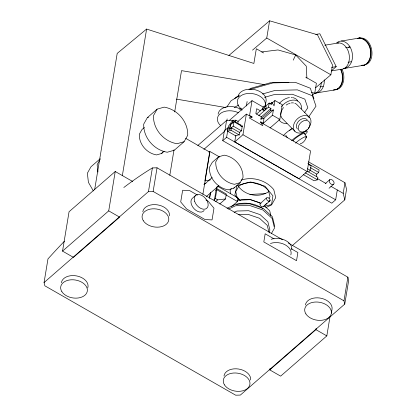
<?xml version="1.0" encoding="UTF-8"?>
<svg xmlns="http://www.w3.org/2000/svg" width="416" height="416" viewBox="0 0 416 416"><rect width="100%" height="100%" fill="white"/><g stroke="black" fill="none" stroke-linecap="round" stroke-linejoin="round"><path stroke-width="0.62" d="M324.256 79.882C324.724 85.462 321.875 92.737 315.489 93.08L334.027 90.048M224.947 130.473L226.569 120.453L235.888 120.208L238.134 121.498M235.482 122.715L235.888 120.208M292.209 245.69L344.802 199.857L343.216 193.362L344.937 182.718L308.402 161.777M344.802 199.857L346.523 189.218L344.937 182.718M288.215 242.991L347.885 277.196L348.681 280.446L344.765 304.091L240.354 395.075L235.695 395.2L44.855 285.808L44.06 282.558L47.975 258.913A401.253 144.108 -60.2 0 1 64.423 241.207M115.237 171.501L108.722 210.876L119.626 217.126L73.445 257.369L62.54 251.118L69.061 211.744L115.237 171.501L132.709 181.516M94.63 189.779L117.203 53.409L146.609 29.068L253.869 63.445L256.334 48.755L263.635 52.952M122.34 175.677L146.609 29.068M44.06 282.558L148.476 191.568L152.386 167.924L157.045 167.804L282.584 239.767M344.765 304.091L343.975 300.841L153.135 191.448L157.045 167.804M174.684 111.909L181.516 70.632L264.794 84.687M169.801 175.287L174.023 149.796M219.669 157.056L209.794 151.393L204.906 180.924L210.491 179.847M202.899 194.256L209.862 152.199L185.739 138.372M209.498 198.188L210.454 192.436M209.633 198.021L210.59 192.27M222.747 140.67L224.375 130.827L228.244 127.457L226.611 137.301L222.747 140.67L331.796 203.185L335.665 199.81L337.293 189.966M226.84 120.817L227.152 118.914M214.297 200.694L216.518 187.278M215.602 190.398L216.564 189.556L217.053 186.602M213.912 199.789L215.358 198.531L216.991 188.687L226.314 194.033L225.498 198.952L219.721 203.986M235.997 136.011L227.573 131.186L228.389 126.266L232.664 120.437L241.082 125.263M227.573 131.186L231.036 130.276L231.442 127.816L239.86 132.642M232.664 120.437L232.258 122.897L230.324 124.582L229.507 129.501L231.442 127.816M233.958 121.748L230.506 124.753L229.778 129.147L233.23 126.136L233.958 121.748L242.403 126.589M260.442 122.184L310.58 150.92L307.164 171.548L298.958 178.698L234.738 141.887L235.778 135.611L239.195 134.742L239.6 132.283L241.535 130.598L242.351 125.674L241.384 126.516M237.739 123.776L238.155 121.259L246.36 114.109L251.992 117.338M240.62 126.131L240.822 124.899M246.376 105.96L247.114 101.52M234.738 141.887L242.944 134.737L246.36 114.109M263.479 107.214L252.028 100.651L249.584 115.414L252.314 116.979L249.179 117.879L262.808 125.689L260.489 121.664L263.219 123.23L264.03 118.305L260.9 119.205L261.305 116.745L255.856 113.62L256.667 108.696L260.484 110.885M231.655 206.554L237.432 201.521L238.02 197.969L217.698 186.321M252.522 50.133L266.744 38.028L269.599 20.8L317.439 34.752L332.498 64.938L330.871 74.781L315.666 87.729M265.398 105.196L266.1 100.958A14.191 9.532 9.4 0 0 253.308 89.398A14.191 9.532 9.4 0 0 238.035 96.746M258.752 115.632L268.518 107.125L269.194 103.048L271.632 104.447L271.97 102.409L274.071 105.846L274.95 100.532L282.272 104.728L279.838 119.428L270.078 127.936M260.858 119.07L270.618 110.562L270.956 108.524L268.518 107.125M262.756 123.739L272.516 115.232L273.395 109.923L270.618 110.562M269.355 232.939L269.859 229.908L267.868 221.749L260.088 214.62L248.612 210.714L236.907 211.021L234.13 212.332M312.322 95.217L314.761 93.122L316.394 83.278L305.729 77.152M329.976 316.846L326.825 335.899L280.644 376.142L269.74 369.886L269.948 368.633M308.651 171.865L310.372 170.362L311.1 165.968L308.287 164.351M316.352 176.587L316.758 174.127L318.692 172.442L319.103 169.983L307.876 163.545M303.347 174.621L314.012 180.736L317.47 179.826L317.881 177.367L307.216 171.252M269.74 369.886L315.916 329.644L316.124 328.39M331.365 313.191L332.056 309.005A13.468 9.048 9.4 0 0 319.914 298.033A13.468 9.048 9.4 0 0 305.422 305.011M343.975 300.841L347.885 277.196M262.361 109.642L262.756 107.848L264.087 106.075L265.018 106.096L266.318 106.839L265.918 108.633L264.592 110.406L263.661 110.386L262.361 109.642L263.292 109.663L264.592 110.406M263.292 109.663L264.623 107.89L265.018 106.096M306.462 136.994C305.453 140.01 303.56 142.953 300.305 143.79M293.238 60.138L295.682 54.948L277.987 49.946L261.721 51.932M100.147 159.338L97.126 164.72L97.963 172.032M147.347 117.66L143.712 124.119C143.244 137.67 154.024 150.067 167.274 152.235L174.335 150.212L184.096 141.71L187.725 135.252C188.198 121.701 177.419 109.299 164.169 107.13L157.102 109.158L147.347 117.66L148.522 117.322M157.102 109.158L153.473 115.617C153 129.163 163.779 141.565 177.029 143.733L184.096 141.71M144.394 127.457L141.955 129.584L139.292 134.316C138.949 144.248 146.848 153.332 156.556 154.924L161.736 153.442L162.62 151.861M218.639 156.78L215.748 161.918C215.374 172.702 223.948 182.572 234.494 184.298L240.12 182.686L243.012 177.549C243.386 166.764 234.806 156.894 224.26 155.168L218.639 156.78L212.29 162.313L209.399 167.45C209.024 178.235 217.604 188.105 228.15 189.831L233.771 188.219L240.12 182.686M233.771 188.219L234.348 187.19M231.296 188.51L230.022 190.757L230.771 193.835M269.079 198.396L270.01 196.752L268.544 190.757C261.576 182.088 248.087 179.863 238.836 186.139L235.732 191.615L237.198 197.616L240.058 200.236M271.383 233.574L274.503 228.077L272.147 218.436L262.959 210.007L249.392 205.39L235.56 205.754L228.519 209.082M259.891 203.97L266.77 197.652L268.512 197.787L269.994 199.503L270.119 200.45L269.729 201.11L263.234 206.768L261.492 206.632L260.588 205.878L259.891 203.97L260.276 203.315L261.04 203.128M263.234 206.768L263.624 206.112M226.793 107.042L231.104 100.714L238.831 96.101M234.822 98.618L235.534 97.568L239.434 95.238M304.59 112.502L307.814 107.77L304.845 99.143L292.375 94.245L273.744 94.718L264.477 97.365M308.448 117.224L315.994 106.153L312.416 95.774L297.409 89.877L274.986 90.444L262.527 94.006M338.858 88.171C343.798 83.294 343.694 75.265 340.891 69.306M366.995 63.653C374.473 56.212 371.093 39.53 359.949 37.944L338.91 41.439L336.58 42.858M100.266 158.688L90.995 166.764L87.365 173.222L88.416 182.364L93.335 190.902M161.736 153.442L164.174 151.315M62.54 251.118L108.722 210.876M197.834 145.491L226.569 120.453M229.533 120.255L252.028 100.651M203.902 149.344L224.354 131.524M208.926 152.152L209.794 151.393M256.5 114.109L263.333 108.15M265.288 106.449L269.194 103.048M270.015 104.109L271.97 102.409M272.022 103.085L274.95 100.532M261.196 117.031L270.956 108.524M263.146 118.856L273.395 109.923M331.354 70.881L336.216 66.643L319.831 33.769L315.801 34.429M203.918 184.74L212.196 177.523M195.764 195.322L192.478 198.188A8.518 5.517 48.9 0 0 194.137 208.79A8.518 5.517 48.9 0 0 204.136 210.444M206.248 196.654L218.91 185.619M215.764 201.547L217.688 199.867L225.498 198.952M265.013 204.896L266.869 203.278M268.726 201.661L270.119 200.45M325.239 183.659L329.753 179.728M329.051 188.261L333.57 184.324A2.99 1.934 48.9 0 0 332.036 179.847A2.99 1.934 48.9 0 0 329.378 181.906A2.99 1.934 48.9 0 0 333.57 184.324M228.894 55.458L269.599 20.8M364.302 65.208C374.889 59.597 371.545 39.666 359.585 38.085M336.528 89.591L338.395 88.452M248.898 89.586L251.124 88.254L270.275 82.774L288.907 82.306M234.281 107.583L238.69 104.946M239.559 109.174L241.228 108.176M241.098 180.18C252.408 176.119 266.167 180.258 273.77 189.613L275.72 197.61L271.586 204.911L265.803 207.641M237.068 200.782L238.732 199.992L250.437 199.685L260.707 203.185M240.198 200.413L241.342 199.872L250.562 199.633L259.6 202.706M227.022 208.302L235.825 204.147L249.662 203.783L263.224 208.4L272.418 216.83L274.768 226.47M236.465 204.412C245.003 201.776 255.315 203.507 262.683 208.489M268.653 191.688C259.402 197.964 245.913 195.738 238.945 187.07L238.649 185.874M249.865 89.508L272.917 82.914L295.339 82.347L310.346 88.244L313.919 98.628M269.729 201.11L267.987 200.975L267.082 200.216L266.38 198.312M264.67 206.216L271.56 204.552L272.917 195.879L265.049 186.233L250.609 181.964L236.99 185.546L234.853 194.901L239.314 200.403M204.703 183.628L205.946 183.388M357.448 38.402L359.949 37.944M357.708 38.423C373.22 33.764 378.212 65.775 361.894 65.213M361.795 65.666L364.666 65.073M333.663 90.184C343.075 89.055 344.193 76.362 340.527 69.446M324.854 45.198L338.816 42.916M345.634 47.694L350.074 46.966A7.441 5.262 80.7 0 0 348.447 47.336M348.088 62.275L351.26 61.755M331.609 67.397L336.216 66.643M362.159 65.53L343.626 68.562C357.126 66.227 354.26 42.323 341.416 40.981M331.412 70.897L340.933 69.337A13.296 9.402 80.7 0 0 349.248 55.281A13.296 9.402 80.7 0 0 337.6 43.025M319.956 86.788L323.128 86.273M249.86 194.47L265.736 193.586M148.476 191.568L153.135 191.448M238.155 214.604L248.009 214.349L259.485 218.254L267.264 225.384L268.949 232.289M311.563 92.581L314.761 93.122M176.452 99.128L225.774 107.546M333.762 89.731C343.964 90.62 345.946 76.222 341.9 69.217M266.744 38.028L330.871 74.781M264.623 107.89L265.918 108.633M272.516 115.232L279.838 119.428M310.274 167.617L318.692 172.442M233.23 126.136L241.675 130.983M307.559 168.745L310.372 170.362M310.024 170.269L316.758 174.127M242.944 134.737L307.164 171.548M317.356 178.542L326.05 183.524M330.85 186.274L343.216 193.362M231.036 130.276L239.455 135.106M305.126 172.749L317.47 179.826M226.611 137.301L335.665 199.81M216.564 189.556L237.432 201.521M215.358 198.531L217.688 199.867M274.035 238.872L265.164 233.787L263.812 241.94L296.525 260.697L297.877 252.538L291.221 248.721M197.465 195.083L189.613 190.58L182.645 190.247L180.71 201.942L186.571 208.962L205.078 219.57L212.046 219.908L213.98 208.208L208.125 201.193L205.878 199.909M315.916 329.644L326.825 335.899M264.202 205.691L269.693 210.725L270.92 215.748M309.509 117.364L296.982 104.686A10.098 7.27 -44.7 0 0 294.824 103.251M294.861 131.269L282.334 118.591A10.098 7.27 -44.7 0 1 280.961 115.721M295.682 54.948L306.264 66.154L306.888 78.156M304.335 133.312L306.368 136.417M285.724 135.112L287.388 137.66M280.847 114.535A10.098 7.27 -44.7 0 1 281.502 111.067M281.731 110.51A10.098 7.27 -44.7 0 1 283.561 107.557M286.234 105.045A10.098 7.27 -44.7 0 1 288.439 103.771M288.985 103.542A10.098 7.27 -44.7 0 1 290.129 103.168M291.304 102.934A10.098 7.27 -44.7 0 1 293.509 102.924M307.091 129.688A10.098 7.27 -44.7 0 1 293.441 128.118A10.098 7.27 -44.7 0 1 305.131 115.528A10.098 7.27 -44.7 0 1 308.287 128.398M297.372 128.991A6.734 4.846 -44.7 0 1 298.984 120.775A6.734 4.846 -44.7 0 1 307.133 119.72M293.02 97.677A13.468 9.693 -44.7 0 1 297.731 100.88M279.365 103.397A13.468 9.693 -44.7 0 1 289.411 97.568M291.236 97.464A13.468 9.693 -44.7 0 1 292.354 97.557M281.518 106.522A13.468 9.693 -44.7 0 1 294.741 100.152A13.468 9.693 -44.7 0 1 301.501 108.971M286.978 123.474A13.468 9.693 -44.7 0 1 278.959 119.538M289.396 130.645A10.098 1.581 -33.3 0 1 291.439 129.147M291.585 140.702A10.098 1.581 -33.3 0 1 303.971 132.314A10.098 1.581 -33.3 0 1 305.048 134.42M293.493 140.904A6.734 1.056 -33.3 0 1 298.73 135.97A6.734 1.056 -33.3 0 1 304.429 133.89M295.641 143.146A6.734 1.056 -33.3 0 1 303.597 137.42A6.734 1.056 -33.3 0 1 305.542 138.034M283.192 135.829A13.468 2.111 -33.3 0 1 292.302 128.3M123.812 187.512A401.253 144.108 -60.2 0 1 152.386 167.924M271.138 239.283A13.468 9.048 9.4 0 1 285.34 240.354A13.468 9.048 9.4 0 1 291.803 249.558M270.447 243.474A13.468 9.048 9.4 0 1 285.376 244.925A13.468 9.048 9.4 0 1 290.841 254.888M223.995 375.986A13.468 9.048 9.4 0 1 238.488 369.008A13.468 9.048 9.4 0 1 250.63 379.98M242.07 109.481A14.191 9.532 9.4 0 1 239.377 96.975A14.191 9.532 9.4 0 1 256.662 94.671A14.191 9.532 9.4 0 1 265.117 106.408M142.818 211.801A13.468 9.048 9.4 0 1 157.31 204.828A13.468 9.048 9.4 0 1 169.452 215.795M61.391 282.776A13.468 9.048 9.4 0 1 76.747 275.948A13.468 9.048 9.4 0 1 87.76 287.914M218.119 114.104A14.191 9.532 9.4 0 1 227.261 106.761A14.191 9.532 9.4 0 1 241.992 110.219M220.579 125.585A14.191 9.532 9.4 0 1 220.73 113.256A14.191 9.532 9.4 0 1 238.586 112.809M321.256 82.472A13.296 9.402 80.7 0 1 314.626 93.605M304.47 131.628A6.734 4.846 -44.7 0 0 308.958 121.571A6.734 4.846 -44.7 0 0 298.808 125.424A6.734 4.846 -44.7 0 0 304.47 131.628M194.698 201.526A8.518 5.517 48.9 0 0 206.638 208.432A8.518 5.517 48.9 0 0 202.27 195.671A8.518 5.517 48.9 0 0 194.698 201.526M305.895 313.903A13.468 9.048 9.4 0 0 328.952 317.444A13.468 9.048 9.4 0 0 319.29 302.234A13.468 9.048 9.4 0 0 305.895 313.903M224.468 384.878A13.468 9.048 9.4 0 0 247.525 388.419A13.468 9.048 9.4 0 0 237.869 373.204A13.468 9.048 9.4 0 0 224.468 384.878M143.291 220.698A13.468 9.048 9.4 0 0 166.348 224.234A13.468 9.048 9.4 0 0 156.686 209.024A13.468 9.048 9.4 0 0 143.291 220.698M61.864 291.668A13.468 9.048 9.4 0 0 84.921 295.209A13.468 9.048 9.4 0 0 75.26 279.994A13.468 9.048 9.4 0 0 61.864 291.668"/></g></svg>
